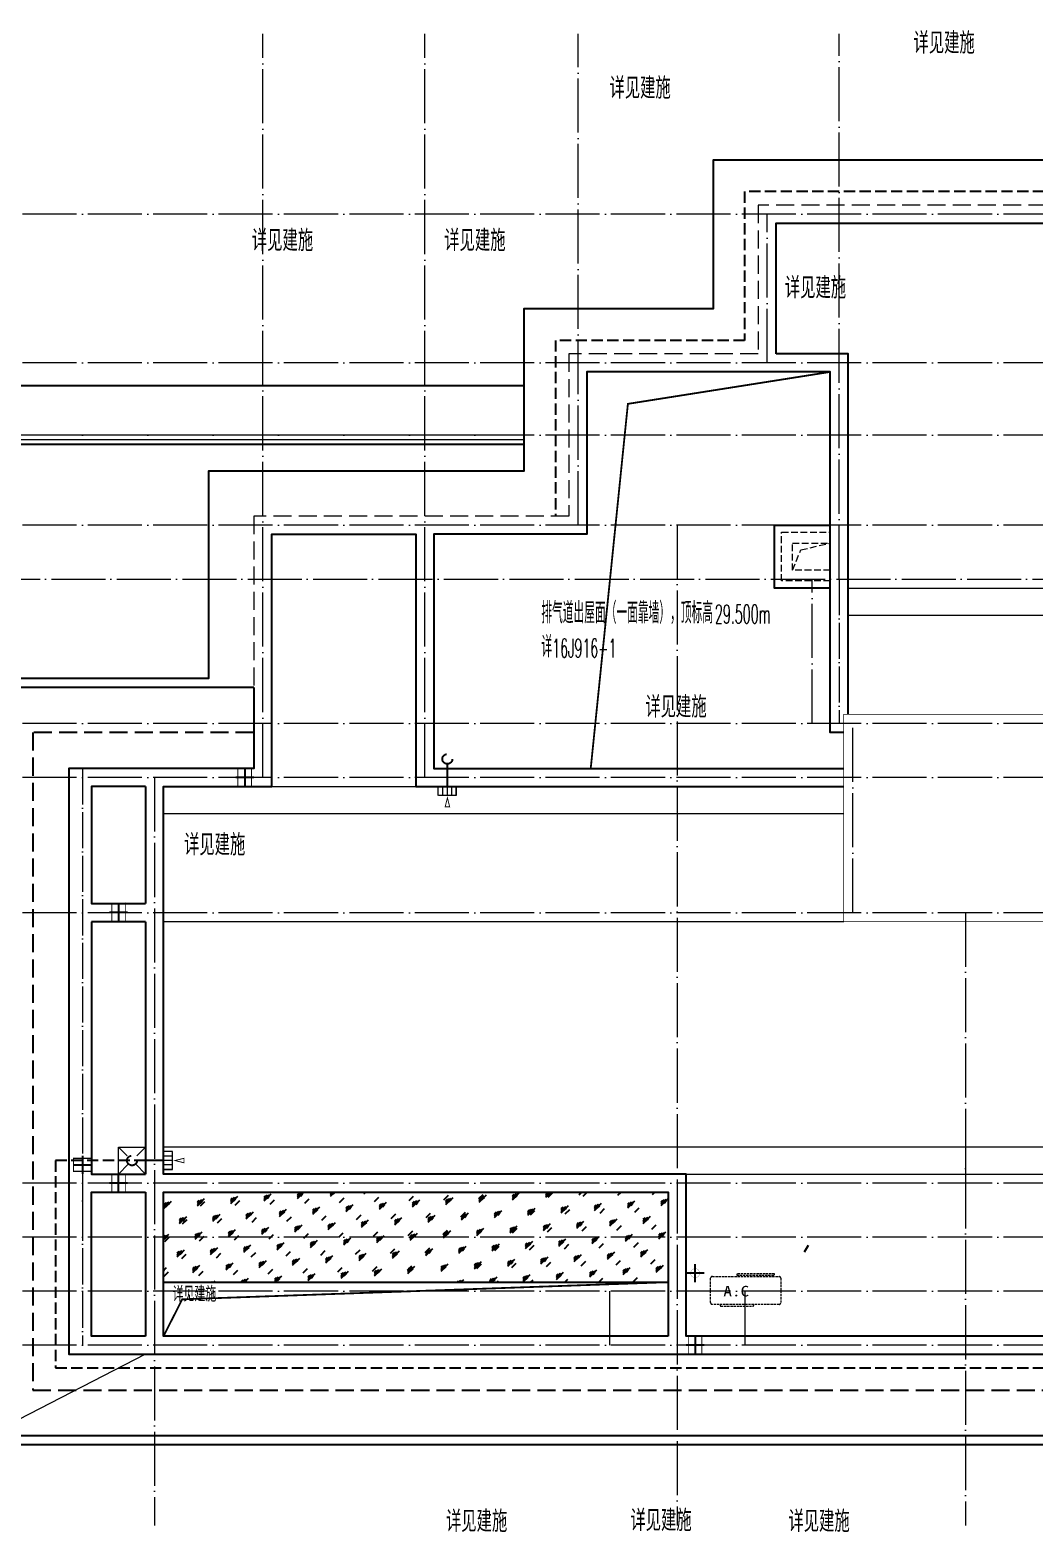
# Model space of a CAD drawing. Extents: x -518115 to 790560, y -210384 to 1628073.
# Drawn here: x 422734 to 433878, y 207335 to 224000 of the extents above; entities that cross this region are included whole.
import ezdxf

# ---------------------------------------------------------------- set-up
doc = ezdxf.new("R2010")
doc.units = 0
doc.header["$LTSCALE"] = 1000
doc.header["$MEASUREMENT"] = 0
for name, pattern in [('#P_--_20B1_001_t3$0$DASH', [0.35, 0.25, -0.1]), ('$1$DASH', [0.35, 0.25, -0.1]), ('__DASH', [0.35, 0.25, -0.1]), ('DASH', [0.35, 0.25, -0.1]), ('DOTE', [2.42, 2, -0.2, 0.02, -0.2])]:
    doc.linetypes.add(name, pattern=pattern)
for name, color, linetype in [('$RECOVER_210609100354-0', 7, 'Continuous'), ('PUB_TEXT', 4, 'Continuous'), ('ROOF', 183, 'Continuous'), ('VPIPE-凝结', 150, 'Continuous'), ('VPIPE-雨水', 4, 'DASH'), ('保温', 6, 'Continuous'), ('机电标识类', 1, 'Continuous'), ('污水', 3, 'Continuous'), ('看线', 251, 'Continuous')]:
    doc.layers.add(name, color=color, linetype=linetype)
for name, color, linetype, lineweight in [('DOTE', 19, 'DOTE', 9), ('平面-分水线', 214, 'Continuous', 15), ('平面-排水沟', 86, 'Continuous', 15), ('平面-栏杆', 135, 'Continuous', 15), ('平面-看线', 45, 'Continuous', 15), ('平面-空调预留孔', 173, 'Continuous', 15), ('空调', 76, 'Continuous', 13), ('线脚', 6, 'Continuous', 15)]:
    doc.layers.add(name, color=color, linetype=linetype, lineweight=lineweight)
doc.styles.add('_TCH_AXIS', font='COMPLEX', dxfattribs={"bigfont": 'GBCBIG'})
doc.styles.add('_TCH_DIM', font='SIMPLEX.shx', dxfattribs={"width": 0.7, "bigfont": 'GBCBIG.shx'})
doc.styles.add('黑体', font='')
doc.styles.get('黑体').set_extended_font_data('SimHei')

# ---------------------------------------------------------------- blocks, each defined once
blk = doc.blocks.new('GDGDGDRGDR')
at = {"linetype": '__DASH', "ltscale": 0.1}
blk.add_wipeout([(425935, 371533), (425735, 371533), (425735, 371383), (425935, 371383)], dxfattribs=at).dxf.layer = '污水'
at = {"layer": '机电标识类', "color": 250, "linetype": 'DASH', "ltscale": 400}
for p, q in [((425835, 371358), (425835, 371558)), ((425935, 371458), (425735, 371458))]:
    blk.add_line(p, q, dxfattribs=at)
at = {"layer": '污水', "linetype": '__DASH', "ltscale": 0.1, "const_width": 10}
blk.add_lwpolyline([(425935, 371533), (425735, 371533), (425735, 371383), (425935, 371383)], close=True, dxfattribs=at)
blk = doc.blocks.new('R5T6Y7TRF')
at = {"layer": '平面-分水线', "color": 4, "elevation": -134}
blk.add_lwpolyline([(392485, -26438), (392785, -26438), (392785, -26738), (392485, -26738)], close=True, dxfattribs=at)
for points in [[(392485, -26438), (392582, -26534)], [(392688, -26534), (392785, -26438)], [(392485, -26738), (392593, -26629)], [(392676, -26629), (392785, -26738)]]:
    blk.add_lwpolyline(points, dxfattribs=at)
blk = doc.blocks.new('HFHFHFTH')
blk.add_lwpolyline([(431617, 217808), (430997, 217808), (430997, 218508), (431617, 218508)])
at = {"layer": '线脚', "color": 150, "linetype": '$1$DASH', "ltscale": 0.3}
for points in [[(431617, 217888), (431077, 217888), (431077, 218428), (431617, 218428)], [(431197, 218008), (431290, 218232), (431617, 218308)]]:
    blk.add_lwpolyline(points, dxfattribs=at)
blk.add_lwpolyline([(431197, 218308), (431617, 218308), (431617, 218008), (431197, 218008)], close=True, dxfattribs=at)
blk = doc.blocks.new('DFSFSF')
at = {"layer": '平面-分水线'}
for p, q in [((697142, 775568), (697142, 775668)), ((697342, 775668), (697143, 775668)), ((697193, 775568), (697193, 775668)), ((697243, 775568), (697243, 775668)), ((697292, 775568), (697292, 775668)), ((697342, 775668), (697342, 775568)), ((697342, 775568), (697342, 775668)), ((697342, 775568), (697143, 775568))]:
    blk.add_line(p, q, dxfattribs=at)
blk = doc.blocks.new('DFGDGDGD')
at = {"layer": '平面-分水线', "const_width": 10}
blk.add_lwpolyline([(697268, 775441), (697243, 775541), (697218, 775441)], close=True, dxfattribs=at)
blk.add_blockref('DFSFSF', (0, 0))
blk = doc.blocks.new('GGDGDGDG')
at = {"layer": '机电标识类', "color": 250, "linetype": 'DASH', "ltscale": 400}
for p, q in [((704093, 766290), (704093, 766490)), ((704193, 766390), (703993, 766390))]:
    blk.add_line(p, q, dxfattribs=at)
at = {"layer": '空调', "color": 1, "linetype": 'DASH', "const_width": 2}
blk.add_lwpolyline([(704043, 766390, 0.999999), (704143, 766390, 0.999999), (704043, 766390)], format="xyb", dxfattribs=at)
blk = doc.blocks.new('gsergvr')
at = {"layer": '平面-空调预留孔', "linetype": 'DASH', "ltscale": 0.1}
for p, q in [((34075, 17176), (34075, 17166)), ((34448, 17166), (34448, 17176)), ((34085, 17156), (34438, 17156))]:
    blk.add_line(p, q, dxfattribs=at)
blk.add_lwpolyline([(34679, 17515), (34260, 17515), (34260, 17500), (34679, 17500)], close=True, dxfattribs=at)
blk.add_lwpolyline([(34729, 17176), (33989, 17176, -0.414214), (33969, 17196), (33969, 17466, -0.414214), (33989, 17486), (34729, 17486, -0.414214), (34749, 17466), (34749, 17196, -0.414214)], format="xyb", close=True, dxfattribs=at)
for centre, start, end in [((34085, 17166), 180, 270), ((34438, 17166), 270, 0)]:
    blk.add_arc(centre, 10, start, end, dxfattribs=at)
at = {"layer": '平面-空调预留孔', "color": 251, "linetype": 'DASH', "ltscale": 0.1, "true_color": 0x636466, "style": '黑体', "width": 1.2}
blk.add_text('A.C', height=117, dxfattribs=at).set_placement((34111, 17265))
blk = doc.blocks.new('rtyryrtyeeretee')
at = {"layer": '平面-空调预留孔'}
blk.add_blockref('gsergvr', (635673, 326706), dxfattribs=at)
blk = doc.blocks.new('GDGDGDSDA')
at = {"layer": 'DOTE', "linetype": 'DOTE', "ltscale": 0.3}
for p, q in [((424035, 367858), (424035, 376108)), ((425835, 367858), (425835, 376108)), ((427535, 370658), (427535, 376108)), ((430435, 370059), (430435, 376108)), ((471335, 374108), (417335, 374108)), ((429635, 372458), (429635, 374108)), ((471335, 372458), (417335, 372458)), ((471335, 371658), (417335, 371658)), ((471335, 370658), (417335, 370658)), ((428635, 370658), (428635, 359558)), ((417335, 370059), (471335, 370059)), ((430135, 368458), (430135, 370058)), ((471335, 368458), (417335, 368458)), ((430585, 366358), (430585, 368458)), ((471335, 367858), (417335, 367858)), ((422835, 367858), (422835, 359558)), ((471335, 366358), (417335, 366358)), ((431835, 366358), (431835, 359558)), ((471335, 363358), (417335, 363358)), ((422035, 363358), (422035, 362758)), ((471335, 362758), (417335, 362758)), ((471335, 362158), (417335, 362158)), ((427885, 362158), (427885, 361558)), ((429385, 362158), (429385, 361558)), ((471335, 361558), (417335, 361558))]:
    blk.add_line(p, q, dxfattribs=at)

msp = doc.modelspace()

# ---------------------------------------------------------------- hatches: boundary and pattern name
at = {"layer": '保温', "linetype": 'Continuous', "ltscale": 10, "true_color": 0x636466}
h = msp.add_hatch(dxfattribs=at)
h.set_pattern_fill('玻璃1', color=251, scale=35, style=0)
h.set_pattern_definition([(45, (0, 14), (-171.45925, 171.45925), [78.4, -201.6]), (45, (33.6, 28), (-171.45925, 171.45925), [33.6, -246.4]), (45, (0, 28), (-171.45925, 171.45925), [56, -224]), (45, (16.8, 14), (188.0904, -188.0904), [70, -210]), (45, (0, 0), (-171.45925, 171.45925), [112, -168]), (45, (0, 42), (-171.45925, 171.45925), [28, -252])])
h.paths.add_polyline_path([(429816.7, 210106.9), (429816.6, 211106.9), (424216.6, 211107), (424216.6, 210107)])

# ---------------------------------------------------------------- linework, layer by layer
at = {"layer": '$RECOVER_210609100354-0', "color": 30, "const_width": 8}
msp.add_lwpolyline([(431766.6, 216407), (434466.6, 216407), (434466.6, 214107), (431766.6, 214107)], close=True, dxfattribs=at)
msp.add_line((431371.7, 210513.4), (431328.5, 210438.2))
at = {"color": 6, "const_width": 20}
for points in [[(428958, 215807), (429370.5, 219852.5), (431616.6, 220207)], [(424216.6, 209507), (424422.4, 209916.7), (429816.6, 210106.9)]]:
    msp.add_lwpolyline(points, dxfattribs=at)
at = {"layer": 'DOTE', "ltscale": 0.2}
msp.add_line((431716.6, 217907.3), (431716.6, 216307), dxfattribs=at)
at = {"layer": 'ROOF', "ltscale": 0.8}
for points in [[(431816.6, 216407), (431816.6, 220407), (431016.6, 220407)], [(431766.6, 216207), (431616.6, 216207), (431616.6, 220207), (428916.6, 220207), (428916.6, 218407), (427216.6, 218407), (427216.6, 215807), (431766.6, 215807)], [(424016.6, 215607), (424016.6, 214307)], [(424016.6, 214107), (424016.6, 211307)], [(424016.6, 211107), (424016.6, 209507)]]:
    msp.add_lwpolyline(points, dxfattribs=at)
msp.add_lwpolyline([(429816.6, 209507), (424216.6, 209507), (424216.6, 211107), (429816.6, 211106.9)], close=True, dxfattribs=at)
at = {"layer": 'VPIPE-凝结'}
for p, q in [((427366.6, 215607), (427366.6, 215857)), ((424216.6, 211457.1), (423921.6, 211457))]:
    msp.add_line(p, q, dxfattribs=at)
at = {"layer": 'VPIPE-雨水'}
for centre in [(427366.5, 215912), (423866.6, 211457)]:
    msp.add_circle(centre, 55, dxfattribs=at)
at = {"layer": '保温', "color": 132, "linetype": 'Continuous', "ltscale": 10}
msp.add_line((424216.6, 210107), (429816.6, 210106.9), dxfattribs=at)
at = {"layer": '平面-排水沟'}
for p, q in [((431816.6, 217807.3), (434416.6, 217807.3)), ((431816.6, 217507.3), (440816.6, 217507.3)), ((425416.6, 215607), (427016.6, 215607)), ((424216.6, 215307), (431766.6, 215307)), ((431766.6, 214107), (424216.6, 214107)), ((424216.6, 211607.1), (442666.6, 211607.1)), ((433116.6, 211607.1), (433116.6, 211307.1)), ((430016.6, 211307.1), (436216.5, 211306.9)), ((424016.6, 209307), (422266.6, 208407))]:
    msp.add_line(p, q, dxfattribs=at)
at = {"layer": '看线', "color": 202, "linetype": '#P_--_20B1_001_t3$0$DASH', "ltscale": 0.5}
msp.add_lwpolyline([(437666.6, 218607), (437666.6, 220557), (435566.6, 220557), (435566.6, 222207), (430666.6, 222207), (430666.6, 220557), (428566.6, 220557), (428566.6, 218607)], dxfattribs=at)

# ---------------------------------------------------------------- block references
for name, p in [('HFHFHFTH', (0, 0)), ('DFGDGDGD', (-269875.9, -560060.6)), ('GGDGDGDG', (-273975.9, -556182.8)), ('rtyryrtyeeretee', (-239353.9, -134021.9))]:
    msp.add_blockref(name, p)
for p, rotation in [((796574.9, -210127.8), 89.9999999997999), ((795174.9, -211627.8), 89.9999999997999), ((849151.4, 582865.3), 179.9999999997999), ((801575, -216427.8), 89.9999999997999)]:
    msp.add_blockref('GDGDGDRGDR', p, dxfattribs=dict(rotation=rotation))
at = {"xscale": -1}
for name, p, rotation in [('DFGDGDGD', (1199884.1, 908699.6), 90), ('GDGDGDRGDR', (795174.9, 637041.9), 90.00000000020009)]:
    msp.add_blockref(name, p, dxfattribs=dict(at, rotation=rotation))

# ---------------------------------------------------------------- texts
at = {"layer": 'PUB_TEXT', "style": '_TCH_AXIS'}
for height, p in [(236.31, (432540.8, 223738.6)), (236.31, (429165.9, 223238.6)), (236.31, (425196.3, 221546.9)), (236.31, (427331.7, 221546.9)), (236.31, (431112.5, 221021.7)), (236.31, (429564.3, 216371.7)), (236.31, (424443.3, 214841.9)), (168.79, (424315.8, 209891.7)), (236.31, (427350.7, 207335.5)), (236.31, (429398.3, 207345.5)), (236.31, (431152.7, 207335.5))]:
    msp.add_text('详见建施', height=height, dxfattribs=at).set_placement(p)
at = {"layer": 'PUB_TEXT', "style": '_TCH_DIM'}
for s, height, width, p in [('排气道出屋面（一面靠墙），顶标高', 236.312, 0.7, (428409.6, 217415.5)), ('29.500m', 208.25, 0.494118, (430336.3, 217415.5)), ('详', 236.3, 0.7, (428409.6, 217038.2)), ('16J916-1', 208.25, 0.494118, (428530, 217038.2))]:
    msp.add_text(s, height=height, dxfattribs=dict(at, width=width)).set_placement(p)

# ---------------------------------------------------------------- next in the draw order: linework, layer by layer
at = {"layer": 'DOTE', "ltscale": 0.2}
msp.add_line((423316.6, 215807), (423316.6, 209407), dxfattribs=at)
at = {"layer": 'ROOF', "ltscale": 0.8}
for points in [[(443366.6, 211307), (443366.6, 216307), (441516.6, 216307), (441516.6, 219107), (438016.6, 219107), (438016.6, 220907), (435916.6, 220907), (435916.6, 222557), (430316.6, 222557), (430316.6, 220907), (428216.6, 220907), (428216.6, 219107), (424716.6, 219107), (424716.6, 216807), (424016.6, 216807)], [(431016.6, 220407), (431016.6, 221857), (435216.6, 221857), (435216.6, 220407), (434416.6, 220407), (434416.6, 217807.3), (436416.4, 217807.3), (436416.4, 218407), (440816.6, 218407), (440816.6, 215607), (442666.6, 215607), (442666.6, 211307.1), (436216.5, 211306.9), (436216.5, 209507), (430016.6, 209507), (430016.6, 211306.9), (424216.6, 211307.1), (424216.6, 215607), (425416.6, 215607), (425416.6, 218407), (427016.6, 218407), (427016.6, 215607), (431766.6, 215607)], [(424016.6, 216807), (422166.6, 216807), (422166.6, 212307), (422166.6, 212307), (422166.6, 208307), (444066.6, 208307), (444066.6, 209507), (445616.6, 209507)], [(425216.6, 216707), (422266.6, 216707), (422266.6, 208407), (443966.6, 208407), (443966.6, 209607), (445616.6, 209607)], [(425216.6, 216707), (425216.6, 215807), (424016.6, 215807)], [(424016.6, 215807), (423166.6, 215807), (423166.6, 209307), (424016.6, 209307)], [(424016.6, 215607), (423416.6, 215607), (423416.6, 214307), (424016.6, 214307)], [(424016.6, 214107), (423416.6, 214107)], [(423416.6, 214107), (423416.6, 211307), (424016.6, 211307)], [(424016.6, 209307), (443066.6, 209307), (443066.6, 211307), (443366.6, 211307)], [(424016.6, 209507), (423416.6, 209507), (423416.6, 211107), (424016.6, 211107)]]:
    msp.add_lwpolyline(points, dxfattribs=at)
at = {"layer": 'ROOF', "color": 251, "ltscale": 0.8, "true_color": 0x636466}
for points in [[(422166.6, 210057), (419916.6, 210057), (419916.6, 219057), (421866.6, 219057), (421866.6, 220057), (428216.6, 220057)], [(422166.6, 210707), (420716.6, 210707), (420716.6, 218407), (422516.6, 218407), (422516.6, 219407), (428216.6, 219407)]]:
    msp.add_lwpolyline(points, dxfattribs=at)
at = {"layer": 'ROOF', "linetype": '__DASH', "ltscale": 0.8}
msp.add_lwpolyline([(425216.6, 216207), (422766.6, 216207), (422766.6, 208907), (443466.6, 208907), (443466.6, 210107), (445616.6, 210107)], dxfattribs=at)
at = {"layer": '平面-栏杆', "color": 251, "true_color": 0x636466}
for points in [[(422166.6, 210607), (420616.6, 210607), (420616.6, 218507), (422416.6, 218507), (422416.6, 219507), (428216.6, 219507)], [(422166.6, 210657), (420666.6, 210657), (420666.6, 218457), (422466.6, 218457), (422466.6, 219457), (428216.6, 219457)]]:
    msp.add_lwpolyline(points, dxfattribs=at)
at = {"layer": '平面-看线', "linetype": 'DASH', "ltscale": 0.8}
msp.add_lwpolyline([(443066.6, 211307), (442866.6, 211307), (442866.6, 215807), (441016.6, 215807), (441016.6, 218607), (437516.6, 218607), (437516.6, 220407), (435416.6, 220407), (435416.6, 222057), (430816.6, 222057), (430816.6, 220407), (428716.6, 220407), (428716.6, 218607), (425216.6, 218607), (425216.6, 216707)], dxfattribs=at)
at = {"layer": '看线', "color": 202, "linetype": '#P_--_20B1_001_t3$0$DASH', "ltscale": 0.5}
msp.add_lwpolyline([(424016.6, 211457), (423016.6, 211457), (423016.6, 209157), (443216.6, 209157), (443216.6, 210357), (445616.6, 210357)], dxfattribs=at)

# ---------------------------------------------------------------- next in the draw order: block references
msp.add_blockref('GDGDGDSDA', (1281.8, -152151.3))
at = {"color": 2}
msp.add_blockref('R5T6Y7TRF', (31231.7, 238044.6, 134.4), dxfattribs=at)

doc.saveas('drawing.dxf')
